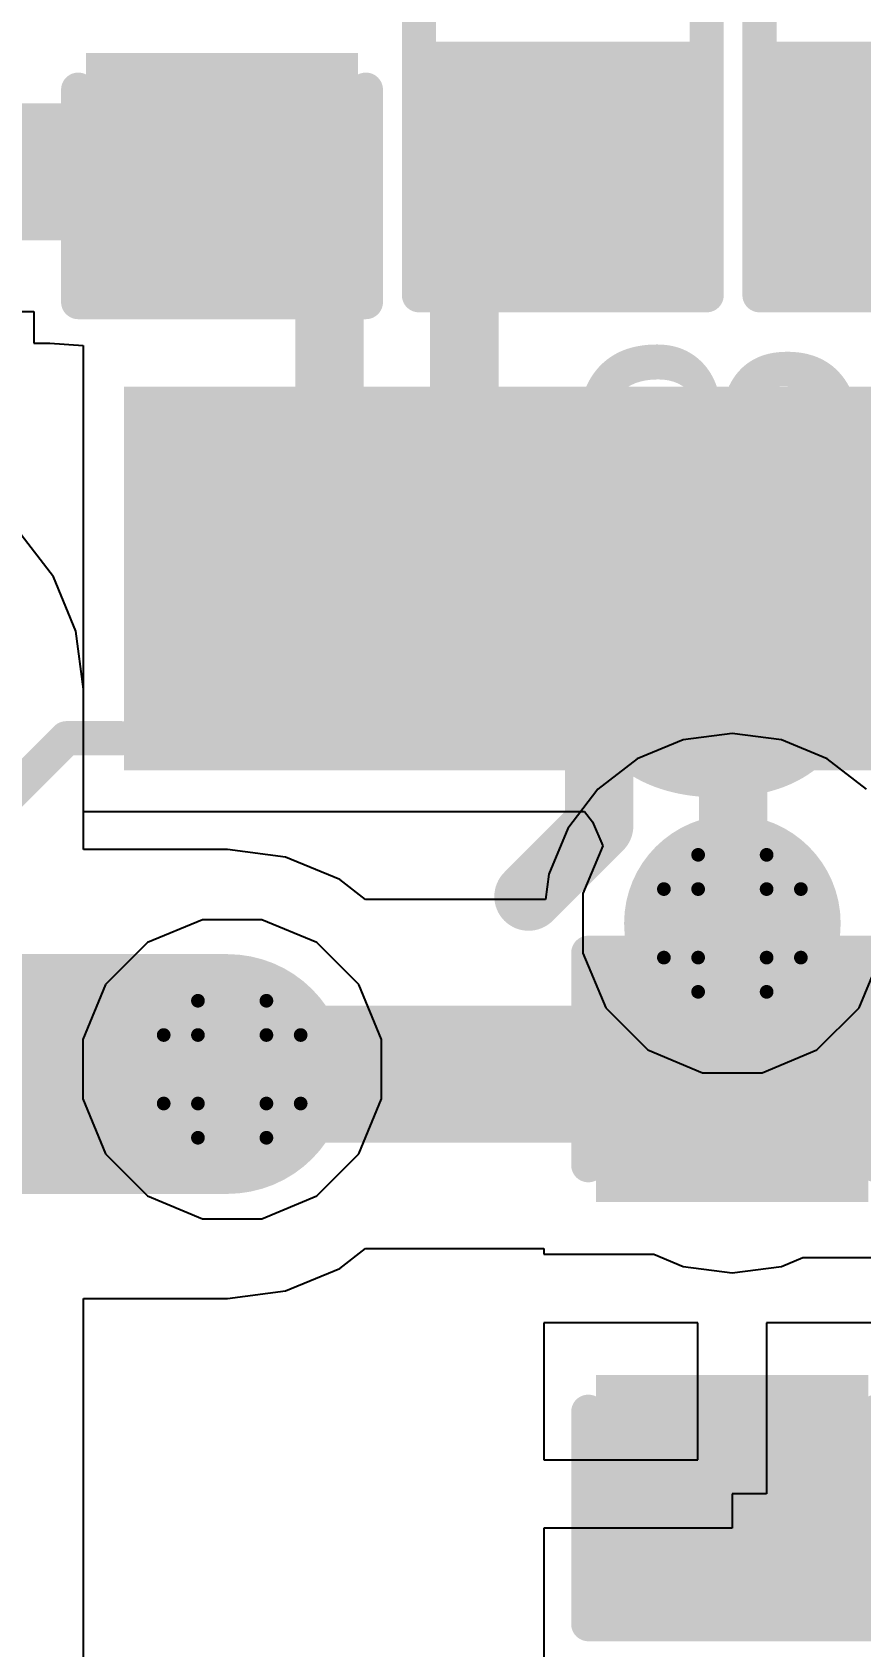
# Model space of a CAD drawing. Header units: inches. Extents: x 0 to 12.8, y -0.1 to 3.5.
# Drawn here: x 0.7308 to 0.8518, y 0.5927 to 0.8284 of the extents above; entities that cross this region are included whole.
import ezdxf

# ---------------------------------------------------------------- set-up
doc = ezdxf.new("R2010")
doc.units = ezdxf.units.IN
doc.header["$MEASUREMENT"] = 0
for name, color, linetype in [('Bottom Layer', 5, 'Continuous'), ('Bottom Overlay', 54, 'Continuous'), ('Bottom Paste', 16, 'Continuous'), ('Bottom Solder', 6, 'Continuous'), ('Drill Drawing', 1, 'Continuous'), ('Top Layer', 1, 'Continuous'), ('Top Overlay', 2, 'Continuous'), ('Top Paste', 8, 'Continuous'), ('Top Solder', 216, 'Continuous'), ('Via Holes', 16, 'Continuous')]:
    doc.layers.add(name, color=color, linetype=linetype)
doc.styles.add('Arial', font='', dxfattribs={"height": 0.2})
doc.styles.get('Arial').set_extended_font_data('Arial')

# ---------------------------------------------------------------- blocks, each defined once
blk = doc.blocks.new('48_LQFP__7_7___5')
at = {"layer": 'Top Layer'}
for points in [[(-0.14330705, -0.003543299999999998), (-0.14330705, -0.0161417), (-0.19133855, -0.0161417), (-0.19133855, -0.003543300000000001)], [(-0.14330705, -0.0232284), (-0.14330705, -0.0358268), (-0.19133855, -0.0358268), (-0.19133855, -0.0232284)], [(-0.14330705, -0.0429134), (-0.14330705, -0.0555118), (-0.19133855, -0.0555118), (-0.19133855, -0.0429134)], [(-0.14330705, -0.0625985), (-0.14330705, -0.0751969), (-0.19133855, -0.0751969), (-0.19133855, -0.0625985)], [(-0.14330705, -0.0822835), (-0.14330705, -0.0948819), (-0.19133855, -0.0948819), (-0.19133855, -0.0822835)], [(-0.14330705, -0.1019685), (-0.14330705, -0.1145669), (-0.19133855, -0.1145669), (-0.19133855, -0.1019685)]]:
    blk.add_hatch(color=1, dxfattribs=at).paths.add_polyline_path(points)
at = {"layer": 'Top Paste'}
for points in [[(-0.14330705, -0.003543299999999998), (-0.14330705, -0.0161417), (-0.19133855, -0.0161417), (-0.19133855, -0.003543300000000001)], [(-0.14330705, -0.0232284), (-0.14330705, -0.0358268), (-0.19133855, -0.0358268), (-0.19133855, -0.0232284)], [(-0.14330705, -0.0429134), (-0.14330705, -0.0555118), (-0.19133855, -0.0555118), (-0.19133855, -0.0429134)], [(-0.14330705, -0.0625985), (-0.14330705, -0.0751969), (-0.19133855, -0.0751969), (-0.19133855, -0.0625985)], [(-0.14330705, -0.0822835), (-0.14330705, -0.0948819), (-0.19133855, -0.0948819), (-0.19133855, -0.0822835)], [(-0.14330705, -0.1019685), (-0.14330705, -0.1145669), (-0.19133855, -0.1145669), (-0.19133855, -0.1019685)]]:
    blk.add_hatch(color=8, dxfattribs=at).paths.add_polyline_path(points)
at = {"layer": 'Top Solder'}
for points in [[(-0.13930705, 0.0004567000000000015), (-0.13930705, -0.0201417), (-0.19533855, -0.0201417), (-0.19533855, 0.0004566999999999985)], [(-0.13930705, -0.0192284), (-0.13930705, -0.0398268), (-0.19533855, -0.0398268), (-0.19533855, -0.0192284)], [(-0.13930705, -0.0389134), (-0.13930705, -0.0595118), (-0.19533855, -0.0595118), (-0.19533855, -0.0389134)], [(-0.13930705, -0.0585985), (-0.13930705, -0.0791969), (-0.19533855, -0.0791969), (-0.19533855, -0.0585985)], [(-0.13930705, -0.0782835), (-0.13930705, -0.0988819), (-0.19533855, -0.0988819), (-0.19533855, -0.0782835)], [(-0.13930705, -0.0979685), (-0.13930705, -0.1185669), (-0.19533855, -0.1185669), (-0.19533855, -0.0979685)]]:
    blk.add_hatch(color=216, dxfattribs=at).paths.add_polyline_path(points)
at = {"layer": 'Top Overlay'}
for points in [[(-0.144, -0.1269999, 0.005, 0.005, 0), (-0.144, -0.1189999, 0.005, 0.005, 0)], [(-0.13, -0.1409999, 0.005, 0.005, 0), (-0.144, -0.1269999, 0.005, 0.005, 0)]]:
    blk.add_lwpolyline(points, format="xyseb", dxfattribs=at)
for points in [[(-0.14525, -0.1189999, 0.0025, 0.0025, 1), (-0.14275, -0.1189999, 0.0025, 0.0025, 1)], [(-0.14525, -0.1269999, 0.0025, 0.0025, 1), (-0.14275, -0.1269999, 0.0025, 0.0025, 1)], [(-0.14525, -0.1269999, 0.0025, 0.0025, 1), (-0.14275, -0.1269999, 0.0025, 0.0025, 1)]]:
    blk.add_lwpolyline(points, format="xyseb", close=True, dxfattribs=at)
blk = doc.blocks.new('R___0603_7')
at = {"layer": 'Top Layer'}
for points in [[(-0.015, 0.0175), (-0.015, -0.0175), (-0.045, -0.0175), (-0.045, 0.0175)], [(0.045, 0.0175), (0.045, -0.0175), (0.015, -0.0175), (0.015, 0.0175)]]:
    blk.add_hatch(color=1, dxfattribs=at).paths.add_polyline_path(points)
at = {"layer": 'Top Paste'}
for points in [[(-0.015, 0.0175), (-0.015, -0.0175), (-0.045, -0.0175), (-0.045, 0.0175)], [(0.045, 0.0175), (0.045, -0.0175), (0.015, -0.0175), (0.015, 0.0175)]]:
    blk.add_hatch(color=8, dxfattribs=at).paths.add_polyline_path(points)
at = {"layer": 'Top Solder'}
for points in [[(-0.011, 0.0215), (-0.011, -0.0215), (-0.049, -0.0215), (-0.049, 0.0215)], [(0.049, 0.0215), (0.049, -0.0215), (0.011, -0.0215), (0.011, 0.0215)]]:
    blk.add_hatch(color=216, dxfattribs=at).paths.add_polyline_path(points)
at = {"layer": 'Top Overlay'}
for points in [[(0.048, 0.021, 0.005, 0.005, 0), (-0.048, 0.021, 0.005, 0.005, 0)], [(-0.048, -0.021, 0.005, 0.005, 0), (-0.048, 0.021, 0.005, 0.005, 0)], [(0.048, -0.021, 0.005, 0.005, 0), (0.048, 0.021, 0.005, 0.005, 0)], [(0.048, -0.021, 0.005, 0.005, 0), (-0.048, -0.021, 0.005, 0.005, 0)]]:
    blk.add_lwpolyline(points, format="xyseb", dxfattribs=at)
for points in [[(-0.04925, 0.021, 0.0025, 0.0025, 1), (-0.04675, 0.021, 0.0025, 0.0025, 1)], [(-0.04925, 0.021, 0.0025, 0.0025, 1), (-0.04675, 0.021, 0.0025, 0.0025, 1)], [(0.04675, 0.021, 0.0025, 0.0025, 1), (0.04925, 0.021, 0.0025, 0.0025, 1)], [(0.04675, 0.021, 0.0025, 0.0025, 1), (0.04925, 0.021, 0.0025, 0.0025, 1)], [(-0.04925, -0.021, 0.0025, 0.0025, 1), (-0.04675, -0.021, 0.0025, 0.0025, 1)], [(-0.04925, -0.021, 0.0025, 0.0025, 1), (-0.04675, -0.021, 0.0025, 0.0025, 1)], [(0.04675, -0.021, 0.0025, 0.0025, 1), (0.04925, -0.021, 0.0025, 0.0025, 1)], [(0.04675, -0.021, 0.0025, 0.0025, 1), (0.04925, -0.021, 0.0025, 0.0025, 1)]]:
    blk.add_lwpolyline(points, format="xyseb", close=True, dxfattribs=at)
blk = doc.blocks.new('R___0603_24')
at = {"layer": 'Top Layer'}
for points in [[(-0.015, 0.0175), (-0.015, -0.0175), (-0.045, -0.0175), (-0.045, 0.0175)], [(0.045, 0.0175), (0.045, -0.0175), (0.015, -0.0175), (0.015, 0.0175)]]:
    blk.add_hatch(color=1, dxfattribs=at).paths.add_polyline_path(points)
at = {"layer": 'Top Paste'}
for points in [[(-0.015, 0.0175), (-0.015, -0.0175), (-0.045, -0.0175), (-0.045, 0.0175)], [(0.045, 0.0175), (0.045, -0.0175), (0.015, -0.0175), (0.015, 0.0175)]]:
    blk.add_hatch(color=8, dxfattribs=at).paths.add_polyline_path(points)
at = {"layer": 'Top Solder'}
for points in [[(-0.011, 0.0215), (-0.011, -0.0215), (-0.049, -0.0215), (-0.049, 0.0215)], [(0.049, 0.0215), (0.049, -0.0215), (0.011, -0.0215), (0.011, 0.0215)]]:
    blk.add_hatch(color=216, dxfattribs=at).paths.add_polyline_path(points)
at = {"layer": 'Top Overlay'}
for points in [[(-0.048, -0.021, 0.005, 0.005, 0), (-0.048, 0.021, 0.005, 0.005, 0)], [(0.048, 0.021, 0.005, 0.005, 0), (-0.048, 0.021, 0.005, 0.005, 0)], [(0.048, -0.021, 0.005, 0.005, 0), (0.048, 0.021, 0.005, 0.005, 0)], [(0.048, -0.021, 0.005, 0.005, 0), (-0.048, -0.021, 0.005, 0.005, 0)]]:
    blk.add_lwpolyline(points, format="xyseb", dxfattribs=at)
for points in [[(-0.04925, 0.021, 0.0025, 0.0025, 1), (-0.04675, 0.021, 0.0025, 0.0025, 1)], [(-0.04925, 0.021, 0.0025, 0.0025, 1), (-0.04675, 0.021, 0.0025, 0.0025, 1)], [(0.04675, 0.021, 0.0025, 0.0025, 1), (0.04925, 0.021, 0.0025, 0.0025, 1)], [(0.04675, 0.021, 0.0025, 0.0025, 1), (0.04925, 0.021, 0.0025, 0.0025, 1)], [(-0.04925, -0.021, 0.0025, 0.0025, 1), (-0.04675, -0.021, 0.0025, 0.0025, 1)], [(-0.04925, -0.021, 0.0025, 0.0025, 1), (-0.04675, -0.021, 0.0025, 0.0025, 1)], [(0.04675, -0.021, 0.0025, 0.0025, 1), (0.04925, -0.021, 0.0025, 0.0025, 1)], [(0.04675, -0.021, 0.0025, 0.0025, 1), (0.04925, -0.021, 0.0025, 0.0025, 1)]]:
    blk.add_lwpolyline(points, format="xyseb", close=True, dxfattribs=at)
blk = doc.blocks.new('C___0603_56')
at = {"layer": 'Top Layer'}
for points in [[(-0.015, 0.0175), (-0.015, -0.0175), (-0.045, -0.0175), (-0.045, 0.0175)], [(0.045, 0.0175), (0.045, -0.0175), (0.015, -0.0175), (0.015, 0.0175)]]:
    blk.add_hatch(color=1, dxfattribs=at).paths.add_polyline_path(points)
at = {"layer": 'Top Paste'}
for points in [[(-0.015, 0.0175), (-0.015, -0.0175), (-0.045, -0.0175), (-0.045, 0.0175)], [(0.045, 0.0175), (0.045, -0.0175), (0.015, -0.0175), (0.015, 0.0175)]]:
    blk.add_hatch(color=8, dxfattribs=at).paths.add_polyline_path(points)
at = {"layer": 'Top Solder'}
for points in [[(-0.0126378, 0.0198622), (-0.0126378, -0.0198622), (-0.0473622, -0.0198622), (-0.0473622, 0.0198622)], [(0.0473622, 0.0198622), (0.0473622, -0.0198622), (0.0126378, -0.0198622), (0.0126378, 0.0198622)]]:
    blk.add_hatch(color=216, dxfattribs=at).paths.add_polyline_path(points)
at = {"layer": 'Top Overlay'}
for points in [[(-0.049, -0.021, 0.005, 0.005, 0), (-0.049, 0.021, 0.005, 0.005, 0)], [(-0.018, 0.021, 0.005, 0.005, 0), (-0.049, 0.021, 0.005, 0.005, 0)], [(0.049, 0.021, 0.005, 0.005, 0), (0.018, 0.021, 0.005, 0.005, 0)], [(0.049, -0.021, 0.005, 0.005, 0), (0.049, 0.021, 0.005, 0.005, 0)], [(-0.018, -0.021, 0.005, 0.005, 0), (-0.049, -0.021, 0.005, 0.005, 0)], [(0.049, -0.021, 0.005, 0.005, 0), (0.018, -0.021, 0.005, 0.005, 0)]]:
    blk.add_lwpolyline(points, format="xyseb", dxfattribs=at)
for points in [[(-0.05025, 0.021, 0.0025, 0.0025, 1), (-0.04775, 0.021, 0.0025, 0.0025, 1)], [(-0.05025, 0.021, 0.0025, 0.0025, 1), (-0.04775, 0.021, 0.0025, 0.0025, 1)], [(-0.01925, 0.021, 0.0025, 0.0025, 1), (-0.01675, 0.021, 0.0025, 0.0025, 1)], [(0.01675, 0.021, 0.0025, 0.0025, 1), (0.01925, 0.021, 0.0025, 0.0025, 1)], [(0.04775, 0.021, 0.0025, 0.0025, 1), (0.05025, 0.021, 0.0025, 0.0025, 1)], [(0.04775, 0.021, 0.0025, 0.0025, 1), (0.05025, 0.021, 0.0025, 0.0025, 1)], [(-0.05025, -0.021, 0.0025, 0.0025, 1), (-0.04775, -0.021, 0.0025, 0.0025, 1)], [(-0.05025, -0.021, 0.0025, 0.0025, 1), (-0.04775, -0.021, 0.0025, 0.0025, 1)], [(-0.01925, -0.021, 0.0025, 0.0025, 1), (-0.01675, -0.021, 0.0025, 0.0025, 1)], [(0.01675, -0.021, 0.0025, 0.0025, 1), (0.01925, -0.021, 0.0025, 0.0025, 1)], [(0.04775, -0.021, 0.0025, 0.0025, 1), (0.05025, -0.021, 0.0025, 0.0025, 1)], [(0.04775, -0.021, 0.0025, 0.0025, 1), (0.05025, -0.021, 0.0025, 0.0025, 1)]]:
    blk.add_lwpolyline(points, format="xyseb", close=True, dxfattribs=at)
blk = doc.blocks.new('C___0603_B_57')
at = {"layer": 'Bottom Layer'}
for points in [[(-0.045, -0.0175), (-0.045, 0.0175), (-0.015, 0.0175), (-0.015, -0.0175)], [(0.015, -0.0175), (0.015, 0.0175), (0.045, 0.0175), (0.045, -0.0175)]]:
    blk.add_hatch(color=5, dxfattribs=at).paths.add_polyline_path(points)
at = {"layer": 'Bottom Paste'}
for points in [[(-0.045, -0.0175), (-0.045, 0.0175), (-0.015, 0.0175), (-0.015, -0.0175)], [(0.015, -0.0175), (0.015, 0.0175), (0.045, 0.0175), (0.045, -0.0175)]]:
    blk.add_hatch(color=16, dxfattribs=at).paths.add_polyline_path(points)
at = {"layer": 'Bottom Solder'}
for points in [[(-0.0473622, -0.0198622), (-0.0473622, 0.0198622), (-0.0126378, 0.0198622), (-0.0126378, -0.0198622)], [(0.0126378, -0.0198622), (0.0126378, 0.0198622), (0.0473622, 0.0198622), (0.0473622, -0.0198622)]]:
    blk.add_hatch(color=6, dxfattribs=at).paths.add_polyline_path(points)
at = {"layer": 'Bottom Overlay'}
for points in [[(-0.049, 0.021, 0.005, 0.005, 0), (-0.018, 0.021, 0.005, 0.005, 0)], [(-0.049, 0.021, 0.005, 0.005, 0), (-0.049, -0.021, 0.005, 0.005, 0)], [(0.018, 0.021, 0.005, 0.005, 0), (0.049, 0.021, 0.005, 0.005, 0)], [(0.049, 0.021, 0.005, 0.005, 0), (0.049, -0.021, 0.005, 0.005, 0)], [(-0.049, -0.021, 0.005, 0.005, 0), (-0.018, -0.021, 0.005, 0.005, 0)], [(0.018, -0.021, 0.005, 0.005, 0), (0.049, -0.021, 0.005, 0.005, 0)]]:
    blk.add_lwpolyline(points, format="xyseb", dxfattribs=at)
for points in [[(-0.05025, 0.021, 0.0025, 0.0025, 1), (-0.04775, 0.021, 0.0025, 0.0025, 1)], [(-0.05025, 0.021, 0.0025, 0.0025, 1), (-0.04775, 0.021, 0.0025, 0.0025, 1)], [(-0.01925, 0.021, 0.0025, 0.0025, 1), (-0.01675, 0.021, 0.0025, 0.0025, 1)], [(0.01675, 0.021, 0.0025, 0.0025, 1), (0.01925, 0.021, 0.0025, 0.0025, 1)], [(0.04775, 0.021, 0.0025, 0.0025, 1), (0.05025, 0.021, 0.0025, 0.0025, 1)], [(0.04775, 0.021, 0.0025, 0.0025, 1), (0.05025, 0.021, 0.0025, 0.0025, 1)], [(-0.05025, -0.021, 0.0025, 0.0025, 1), (-0.04775, -0.021, 0.0025, 0.0025, 1)], [(-0.05025, -0.021, 0.0025, 0.0025, 1), (-0.04775, -0.021, 0.0025, 0.0025, 1)], [(-0.01925, -0.021, 0.0025, 0.0025, 1), (-0.01675, -0.021, 0.0025, 0.0025, 1)], [(0.01675, -0.021, 0.0025, 0.0025, 1), (0.01925, -0.021, 0.0025, 0.0025, 1)], [(0.04775, -0.021, 0.0025, 0.0025, 1), (0.05025, -0.021, 0.0025, 0.0025, 1)], [(0.04775, -0.021, 0.0025, 0.0025, 1), (0.05025, -0.021, 0.0025, 0.0025, 1)]]:
    blk.add_lwpolyline(points, format="xyseb", close=True, dxfattribs=at)

msp = doc.modelspace()

# ---------------------------------------------------------------- hatches: boundary and pattern name
at = {"layer": 'Bottom Layer'}
h = msp.add_hatch(color=5, dxfattribs=at)
edge = h.paths.add_edge_path()
edge.add_arc((0.8330335, 0.6983035), 0.011811, 0, 360)
h = msp.add_hatch(color=5, dxfattribs=at)
edge = h.paths.add_edge_path()
edge.add_arc((0.76, 0.677), 0.011811, 0, 360)
at = {"layer": 'Bottom Solder'}
h = msp.add_hatch(color=6, dxfattribs=at)
edge = h.paths.add_edge_path()
edge.add_arc((0.8330335, 0.6983035), 0.015811, 0, 360)
h = msp.add_hatch(color=6, dxfattribs=at)
edge = h.paths.add_edge_path()
edge.add_arc((0.76, 0.677), 0.015811, 0, 360)
at = {"layer": 'Top Layer'}
h = msp.add_hatch(color=1, dxfattribs=at)
edge = h.paths.add_edge_path()
edge.add_arc((0.8330335, 0.6983035), 0.011811, 0, 360)
h = msp.add_hatch(color=1, dxfattribs=at)
edge = h.paths.add_edge_path()
edge.add_arc((0.76, 0.677), 0.011811, 0, 360)
at = {"layer": 'Top Solder'}
h = msp.add_hatch(color=216, dxfattribs=at)
edge = h.paths.add_edge_path()
edge.add_arc((0.8330335, 0.6983035), 0.015811, 0, 360)
h = msp.add_hatch(color=216, dxfattribs=at)
edge = h.paths.add_edge_path()
edge.add_arc((0.76, 0.677), 0.015811, 0, 360)
at = {"layer": 'Via Holes'}
h = msp.add_hatch(color=7, dxfattribs=at)
edge = h.paths.add_edge_path()
edge.add_arc((0.8330335, 0.6983035), 0.0059055, 0, 360)
h = msp.add_hatch(color=7, dxfattribs=at)
edge = h.paths.add_edge_path()
edge.add_arc((0.76, 0.677), 0.0059055, 0, 360)

# ---------------------------------------------------------------- linework, layer by layer
at = {"layer": 'Bottom Layer'}
for p, q in [((0.7339057, 0.7488732), (0.7286963, 0.7556622)), ((0.7371805, 0.7409672), (0.7339057, 0.7488732)), ((0.7382974, 0.732483), (0.7371805, 0.7409672)), ((0.7382974, 0.7090874), (0.7382974, 0.732483)), ((0.8330167, 0.726024), (0.8258378, 0.7250789)), ((0.8401956, 0.7250789), (0.8330167, 0.726024)), ((0.8258378, 0.7250789), (0.8191481, 0.7223079)), ((0.8468853, 0.7223079), (0.8401956, 0.7250789)), ((0.8191481, 0.7223079), (0.8134035, 0.7178999)), ((0.8526299, 0.7178999), (0.8468853, 0.7223079)), ((0.8134035, 0.7178999), (0.8089955, 0.7121553)), ((0.8089955, 0.7121553), (0.8062245, 0.7054656)), ((0.759307, 0.7090874), (0.7382974, 0.7090874)), ((0.7677912, 0.7079704), (0.759307, 0.7090874)), ((0.7756972, 0.7046957), (0.7677912, 0.7079704)), ((0.779475, 0.7017968), (0.7756972, 0.7046957)), ((0.8062245, 0.7054656), (0.8057415, 0.7017968)), ((0.8057415, 0.7017968), (0.779475, 0.7017968)), ((0.7756972, 0.6479183), (0.779475, 0.6508172)), ((0.779475, 0.6508172), (0.8055, 0.6508172)), ((0.8055, 0.6508172), (0.8055, 0.65)), ((0.8055, 0.65), (0.8215514, 0.65)), ((0.8215514, 0.65), (0.8258378, 0.6482245)), ((0.8258378, 0.6482245), (0.8330167, 0.6472794)), ((0.8330167, 0.6472794), (0.8401956, 0.6482245)), ((0.8401956, 0.6482245), (0.8432995, 0.6495102)), ((0.8432995, 0.6495102), (0.9040279, 0.6495102)), ((0.7677912, 0.6446436), (0.7756972, 0.6479183)), ((0.7382974, 0.5647779), (0.7382974, 0.6435266)), ((0.7382974, 0.6435266), (0.759307, 0.6435266)), ((0.759307, 0.6435266), (0.7677912, 0.6446436)), ((0.8279998, 0.64), (0.8055, 0.64)), ((0.8055, 0.64), (0.8055, 0.6199998)), ((0.8279998, 0.6199998), (0.8279998, 0.64)), ((0.8604998, 0.64), (0.8379998, 0.64)), ((0.8379998, 0.64), (0.8379998, 0.6149998)), ((0.8055, 0.6199998), (0.8279998, 0.6199998)), ((0.8379998, 0.6149998), (0.8329998, 0.6149998)), ((0.8329998, 0.6149998), (0.8329998, 0.6099998)), ((0.8329998, 0.6099998), (0.8055, 0.6099998)), ((0.8055, 0.6099998), (0.8055, 0.59))]:
    msp.add_line(p, q, dxfattribs=at)
for points in [[(0.8330167, 0.6750167, 0.025, 0.025, 0), (0.8330167, 0.6982867, 0.025, 0.025, 0)], [(0.8330167, 0.6982867, 0.02, 0.02, 0), (0.8330335, 0.6983035, 0.02, 0.02, 0)], [(0.705517, 0.676307, 0.035, 0.035, 0), (0.759307, 0.676307, 0.035, 0.035, 0)], [(0.759307, 0.676307, 0.02, 0.02, 0), (0.76, 0.677, 0.02, 0.02, 0)], [(0.76, 0.677, 0.02, 0.02, 0), (0.760693, 0.676307, 0.02, 0.02, 0)], [(0.760693, 0.676307, 0.02, 0.02, 0), (0.831693, 0.676307, 0.02, 0.02, 0)], [(0.831693, 0.676307, 0.02, 0.02, 0), (0.833, 0.675, 0.02, 0.02, 0)], [(0.833, 0.675, 0.02, 0.02, 0), (0.8330167, 0.6750167, 0.02, 0.02, 0)], [(0.833, 0.675, 0.02, 0.02, 0), (0.8884423, 0.675, 0.02, 0.02, 0)]]:
    msp.add_lwpolyline(points, format="xyseb", dxfattribs=at)
for points in [[(0.8267667, 0.6982867, 0.0125, 0.0125, 1), (0.8392667, 0.6982867, 0.0125, 0.0125, 1)], [(0.8280167, 0.6982867, 0.01, 0.01, 1), (0.8380167, 0.6982867, 0.01, 0.01, 1)], [(0.8280335, 0.6983035, 0.01, 0.01, 1), (0.8380335, 0.6983035, 0.01, 0.01, 1)], [(0.750557, 0.676307, 0.0175, 0.0175, 1), (0.768057, 0.676307, 0.0175, 0.0175, 1)], [(0.754307, 0.676307, 0.01, 0.01, 1), (0.764307, 0.676307, 0.01, 0.01, 1)], [(0.755, 0.677, 0.01, 0.01, 1), (0.765, 0.677, 0.01, 0.01, 1)], [(0.755, 0.677, 0.01, 0.01, 1), (0.765, 0.677, 0.01, 0.01, 1)], [(0.755693, 0.676307, 0.01, 0.01, 1), (0.765693, 0.676307, 0.01, 0.01, 1)], [(0.755693, 0.676307, 0.01, 0.01, 1), (0.765693, 0.676307, 0.01, 0.01, 1)], [(0.8267667, 0.6750167, 0.0125, 0.0125, 1), (0.8392667, 0.6750167, 0.0125, 0.0125, 1)], [(0.826693, 0.676307, 0.01, 0.01, 1), (0.836693, 0.676307, 0.01, 0.01, 1)], [(0.826693, 0.676307, 0.01, 0.01, 1), (0.836693, 0.676307, 0.01, 0.01, 1)], [(0.828, 0.675, 0.01, 0.01, 1), (0.838, 0.675, 0.01, 0.01, 1)], [(0.828, 0.675, 0.01, 0.01, 1), (0.838, 0.675, 0.01, 0.01, 1)], [(0.828, 0.675, 0.01, 0.01, 1), (0.838, 0.675, 0.01, 0.01, 1)], [(0.8280167, 0.6750167, 0.01, 0.01, 1), (0.8380167, 0.6750167, 0.01, 0.01, 1)]]:
    msp.add_lwpolyline(points, format="xyseb", close=True, dxfattribs=at)
at = {"layer": 'Drill Drawing'}
for points in [[(0.8280335, 0.7033035, 0.002, 0.002, 0), (0.8280335, 0.7083035, 0.002, 0.002, 0)], [(0.8280335, 0.7083035, 0.002, 0.002, 0), (0.8380335, 0.7083035, 0.002, 0.002, 0)], [(0.8380335, 0.7033035, 0.002, 0.002, 0), (0.8380335, 0.7083035, 0.002, 0.002, 0)], [(0.8230335, 0.6933035, 0.002, 0.002, 0), (0.8230335, 0.7033035, 0.002, 0.002, 0)], [(0.8230335, 0.7033035, 0.002, 0.002, 0), (0.8280335, 0.7033035, 0.002, 0.002, 0)], [(0.8380335, 0.7033035, 0.002, 0.002, 0), (0.8430335, 0.7033035, 0.002, 0.002, 0)], [(0.8430335, 0.6933035, 0.002, 0.002, 0), (0.8430335, 0.7033035, 0.002, 0.002, 0)], [(0.8230335, 0.6933035, 0.002, 0.002, 0), (0.8280335, 0.6933035, 0.002, 0.002, 0)], [(0.8280335, 0.6883035, 0.002, 0.002, 0), (0.8280335, 0.6933035, 0.002, 0.002, 0)], [(0.8380335, 0.6933035, 0.002, 0.002, 0), (0.8430335, 0.6933035, 0.002, 0.002, 0)], [(0.8380335, 0.6883035, 0.002, 0.002, 0), (0.8380335, 0.6933035, 0.002, 0.002, 0)], [(0.8280335, 0.6883035, 0.002, 0.002, 0), (0.8380335, 0.6883035, 0.002, 0.002, 0)], [(0.755, 0.682, 0.002, 0.002, 0), (0.755, 0.687, 0.002, 0.002, 0)], [(0.755, 0.687, 0.002, 0.002, 0), (0.765, 0.687, 0.002, 0.002, 0)], [(0.765, 0.682, 0.002, 0.002, 0), (0.765, 0.687, 0.002, 0.002, 0)], [(0.75, 0.672, 0.002, 0.002, 0), (0.75, 0.682, 0.002, 0.002, 0)], [(0.75, 0.682, 0.002, 0.002, 0), (0.755, 0.682, 0.002, 0.002, 0)], [(0.765, 0.682, 0.002, 0.002, 0), (0.77, 0.682, 0.002, 0.002, 0)], [(0.77, 0.672, 0.002, 0.002, 0), (0.77, 0.682, 0.002, 0.002, 0)], [(0.75, 0.672, 0.002, 0.002, 0), (0.755, 0.672, 0.002, 0.002, 0)], [(0.755, 0.667, 0.002, 0.002, 0), (0.755, 0.672, 0.002, 0.002, 0)], [(0.765, 0.672, 0.002, 0.002, 0), (0.77, 0.672, 0.002, 0.002, 0)], [(0.765, 0.667, 0.002, 0.002, 0), (0.765, 0.672, 0.002, 0.002, 0)], [(0.755, 0.667, 0.002, 0.002, 0), (0.765, 0.667, 0.002, 0.002, 0)]]:
    msp.add_lwpolyline(points, format="xyseb", dxfattribs=at)
for points in [[(0.8275335, 0.7083035, 0.001, 0.001, 1), (0.8285335, 0.7083035, 0.001, 0.001, 1)], [(0.8275335, 0.7083035, 0.001, 0.001, 1), (0.8285335, 0.7083035, 0.001, 0.001, 1)], [(0.8375335, 0.7083035, 0.001, 0.001, 1), (0.8385335, 0.7083035, 0.001, 0.001, 1)], [(0.8375335, 0.7083035, 0.001, 0.001, 1), (0.8385335, 0.7083035, 0.001, 0.001, 1)], [(0.8225335, 0.7033035, 0.001, 0.001, 1), (0.8235335, 0.7033035, 0.001, 0.001, 1)], [(0.8225335, 0.7033035, 0.001, 0.001, 1), (0.8235335, 0.7033035, 0.001, 0.001, 1)], [(0.8275335, 0.7033035, 0.001, 0.001, 1), (0.8285335, 0.7033035, 0.001, 0.001, 1)], [(0.8275335, 0.7033035, 0.001, 0.001, 1), (0.8285335, 0.7033035, 0.001, 0.001, 1)], [(0.8375335, 0.7033035, 0.001, 0.001, 1), (0.8385335, 0.7033035, 0.001, 0.001, 1)], [(0.8375335, 0.7033035, 0.001, 0.001, 1), (0.8385335, 0.7033035, 0.001, 0.001, 1)], [(0.8425335, 0.7033035, 0.001, 0.001, 1), (0.8435335, 0.7033035, 0.001, 0.001, 1)], [(0.8425335, 0.7033035, 0.001, 0.001, 1), (0.8435335, 0.7033035, 0.001, 0.001, 1)], [(0.8225335, 0.6933035, 0.001, 0.001, 1), (0.8235335, 0.6933035, 0.001, 0.001, 1)], [(0.8225335, 0.6933035, 0.001, 0.001, 1), (0.8235335, 0.6933035, 0.001, 0.001, 1)], [(0.8275335, 0.6933035, 0.001, 0.001, 1), (0.8285335, 0.6933035, 0.001, 0.001, 1)], [(0.8275335, 0.6933035, 0.001, 0.001, 1), (0.8285335, 0.6933035, 0.001, 0.001, 1)], [(0.8375335, 0.6933035, 0.001, 0.001, 1), (0.8385335, 0.6933035, 0.001, 0.001, 1)], [(0.8375335, 0.6933035, 0.001, 0.001, 1), (0.8385335, 0.6933035, 0.001, 0.001, 1)], [(0.8425335, 0.6933035, 0.001, 0.001, 1), (0.8435335, 0.6933035, 0.001, 0.001, 1)], [(0.8425335, 0.6933035, 0.001, 0.001, 1), (0.8435335, 0.6933035, 0.001, 0.001, 1)], [(0.8275335, 0.6883035, 0.001, 0.001, 1), (0.8285335, 0.6883035, 0.001, 0.001, 1)], [(0.8275335, 0.6883035, 0.001, 0.001, 1), (0.8285335, 0.6883035, 0.001, 0.001, 1)], [(0.8375335, 0.6883035, 0.001, 0.001, 1), (0.8385335, 0.6883035, 0.001, 0.001, 1)], [(0.8375335, 0.6883035, 0.001, 0.001, 1), (0.8385335, 0.6883035, 0.001, 0.001, 1)], [(0.7545, 0.687, 0.001, 0.001, 1), (0.7555, 0.687, 0.001, 0.001, 1)], [(0.7545, 0.687, 0.001, 0.001, 1), (0.7555, 0.687, 0.001, 0.001, 1)], [(0.7645, 0.687, 0.001, 0.001, 1), (0.7655, 0.687, 0.001, 0.001, 1)], [(0.7645, 0.687, 0.001, 0.001, 1), (0.7655, 0.687, 0.001, 0.001, 1)], [(0.7495, 0.682, 0.001, 0.001, 1), (0.7505, 0.682, 0.001, 0.001, 1)], [(0.7495, 0.682, 0.001, 0.001, 1), (0.7505, 0.682, 0.001, 0.001, 1)], [(0.7545, 0.682, 0.001, 0.001, 1), (0.7555, 0.682, 0.001, 0.001, 1)], [(0.7545, 0.682, 0.001, 0.001, 1), (0.7555, 0.682, 0.001, 0.001, 1)], [(0.7645, 0.682, 0.001, 0.001, 1), (0.7655, 0.682, 0.001, 0.001, 1)], [(0.7645, 0.682, 0.001, 0.001, 1), (0.7655, 0.682, 0.001, 0.001, 1)], [(0.7695, 0.682, 0.001, 0.001, 1), (0.7705, 0.682, 0.001, 0.001, 1)], [(0.7695, 0.682, 0.001, 0.001, 1), (0.7705, 0.682, 0.001, 0.001, 1)], [(0.7495, 0.672, 0.001, 0.001, 1), (0.7505, 0.672, 0.001, 0.001, 1)], [(0.7495, 0.672, 0.001, 0.001, 1), (0.7505, 0.672, 0.001, 0.001, 1)], [(0.7545, 0.672, 0.001, 0.001, 1), (0.7555, 0.672, 0.001, 0.001, 1)], [(0.7545, 0.672, 0.001, 0.001, 1), (0.7555, 0.672, 0.001, 0.001, 1)], [(0.7645, 0.672, 0.001, 0.001, 1), (0.7655, 0.672, 0.001, 0.001, 1)], [(0.7645, 0.672, 0.001, 0.001, 1), (0.7655, 0.672, 0.001, 0.001, 1)], [(0.7695, 0.672, 0.001, 0.001, 1), (0.7705, 0.672, 0.001, 0.001, 1)], [(0.7695, 0.672, 0.001, 0.001, 1), (0.7705, 0.672, 0.001, 0.001, 1)], [(0.7545, 0.667, 0.001, 0.001, 1), (0.7555, 0.667, 0.001, 0.001, 1)], [(0.7545, 0.667, 0.001, 0.001, 1), (0.7555, 0.667, 0.001, 0.001, 1)], [(0.7645, 0.667, 0.001, 0.001, 1), (0.7655, 0.667, 0.001, 0.001, 1)], [(0.7645, 0.667, 0.001, 0.001, 1), (0.7655, 0.667, 0.001, 0.001, 1)]]:
    msp.add_lwpolyline(points, format="xyseb", close=True, dxfattribs=at)
at = {"layer": 'Top Layer'}
for p, q in [((0.6437898, 0.7876082), (0.7310197, 0.7876082)), ((0.7310197, 0.7876082), (0.7310197, 0.783)), ((0.7310197, 0.783), (0.7333607, 0.783)), ((0.7333607, 0.783), (0.7382205, 0.7826613)), ((0.7382205, 0.7826613), (0.7382205, 0.71463)), ((0.7382205, 0.71463), (0.8114435, 0.71463)), ((0.8114435, 0.71463), (0.8126322, 0.7131067)), ((0.8126322, 0.7131067), (0.814117, 0.7096299)), ((0.814117, 0.7096299), (0.8112225, 0.702642)), ((0.8112225, 0.702642), (0.8112225, 0.693965)), ((0.7556615, 0.698811), (0.7476451, 0.6954905)), ((0.7643385, 0.698811), (0.7556615, 0.698811)), ((0.7723549, 0.6954905), (0.7643385, 0.698811)), ((0.7476451, 0.6954905), (0.7415095, 0.6893549)), ((0.7784905, 0.6893549), (0.7723549, 0.6954905)), ((0.8112225, 0.693965), (0.814543, 0.6859486)), ((0.851524, 0.6859486), (0.8548445, 0.693965)), ((0.7415095, 0.6893549), (0.738189, 0.6813385)), ((0.781811, 0.6813385), (0.7784905, 0.6893549)), ((0.814543, 0.6859486), (0.8206786, 0.679813)), ((0.8453884, 0.679813), (0.851524, 0.6859486)), ((0.738189, 0.6813385), (0.738189, 0.6726615)), ((0.781811, 0.6726615), (0.781811, 0.6813385)), ((0.8206786, 0.679813), (0.828695, 0.6764925)), ((0.837372, 0.6764925), (0.8453884, 0.679813)), ((0.828695, 0.6764925), (0.837372, 0.6764925)), ((0.738189, 0.6726615), (0.7415095, 0.6646451)), ((0.7784905, 0.6646451), (0.781811, 0.6726615)), ((0.7415095, 0.6646451), (0.7476451, 0.6585095)), ((0.7723549, 0.6585095), (0.7784905, 0.6646451)), ((0.7476451, 0.6585095), (0.7556615, 0.655189)), ((0.7643385, 0.655189), (0.7723549, 0.6585095)), ((0.7556615, 0.655189), (0.7643385, 0.655189))]:
    msp.add_line(p, q, dxfattribs=at)
for points in [[(0.6353432, 0.808, 0.02, 0.02, 0), (0.7585197, 0.808, 0.02, 0.02, 0)], [(0.7585197, 0.808, 0.01, 0.01, 0), (0.7610197, 0.808, 0.01, 0.01, 0)], [(0.7610197, 0.808, 0.01, 0.01, 0), (0.7742047, 0.794815, 0.01, 0.01, 0)], [(0.7938897, 0.7961141, 0.01, 0.01, 0), (0.8057756, 0.808, 0.01, 0.01, 0)], [(0.8057756, 0.808, 0.01, 0.01, 0), (0.8082756, 0.808, 0.01, 0.01, 0)], [(0.7742047, 0.7486457, 0.01, 0.01, 0), (0.7742047, 0.794815, 0.01, 0.01, 0)], [(0.7938897, 0.7486457, 0.01, 0.01, 0), (0.7938897, 0.7961141, 0.01, 0.01, 0)], [(0.8135748, 0.7125186, 0.01, 0.01, 0), (0.8135748, 0.7486457, 0.01, 0.01, 0)], [(0.8331466, 0.7485325, 0.01, 0.01, 0), (0.8332598, 0.7486457, 0.01, 0.01, 0)], [(0.8331466, 0.7084166, 0.01, 0.01, 0), (0.8331466, 0.7485325, 0.01, 0.01, 0)], [(0.8032754, 0.7022192, 0.01, 0.01, 0), (0.8135748, 0.7125186, 0.01, 0.01, 0)]]:
    msp.add_lwpolyline(points, format="xyseb", dxfattribs=at)
for points in [[(0.7535197, 0.808, 0.01, 0.01, 1), (0.7635197, 0.808, 0.01, 0.01, 1)], [(0.7560197, 0.808, 0.005, 0.005, 1), (0.7610197, 0.808, 0.005, 0.005, 1)], [(0.7585197, 0.808, 0.005, 0.005, 1), (0.7635197, 0.808, 0.005, 0.005, 1)], [(0.7585197, 0.808, 0.005, 0.005, 1), (0.7635197, 0.808, 0.005, 0.005, 1)], [(0.8032756, 0.808, 0.005, 0.005, 1), (0.8082756, 0.808, 0.005, 0.005, 1)], [(0.8032756, 0.808, 0.005, 0.005, 1), (0.8082756, 0.808, 0.005, 0.005, 1)], [(0.8057756, 0.808, 0.005, 0.005, 1), (0.8107756, 0.808, 0.005, 0.005, 1)], [(0.7717047, 0.794815, 0.005, 0.005, 1), (0.7767047, 0.794815, 0.005, 0.005, 1)], [(0.7717047, 0.794815, 0.005, 0.005, 1), (0.7767047, 0.794815, 0.005, 0.005, 1)], [(0.7913897, 0.7961141, 0.005, 0.005, 1), (0.7963897, 0.7961141, 0.005, 0.005, 1)], [(0.7913897, 0.7961141, 0.005, 0.005, 1), (0.7963897, 0.7961141, 0.005, 0.005, 1)], [(0.7717047, 0.7486457, 0.005, 0.005, 1), (0.7767047, 0.7486457, 0.005, 0.005, 1)], [(0.7913897, 0.7486457, 0.005, 0.005, 1), (0.7963897, 0.7486457, 0.005, 0.005, 1)], [(0.8110748, 0.7486457, 0.005, 0.005, 1), (0.8160748, 0.7486457, 0.005, 0.005, 1)], [(0.8306466, 0.7485325, 0.005, 0.005, 1), (0.8356466, 0.7485325, 0.005, 0.005, 1)], [(0.8306466, 0.7485325, 0.005, 0.005, 1), (0.8356466, 0.7485325, 0.005, 0.005, 1)], [(0.8307598, 0.7486457, 0.005, 0.005, 1), (0.8357598, 0.7486457, 0.005, 0.005, 1)], [(0.8110748, 0.7125186, 0.005, 0.005, 1), (0.8160748, 0.7125186, 0.005, 0.005, 1)], [(0.8110748, 0.7125186, 0.005, 0.005, 1), (0.8160748, 0.7125186, 0.005, 0.005, 1)], [(0.8306466, 0.7084166, 0.005, 0.005, 1), (0.8356466, 0.7084166, 0.005, 0.005, 1)], [(0.8007754, 0.7022192, 0.005, 0.005, 1), (0.8057754, 0.7022192, 0.005, 0.005, 1)]]:
    msp.add_lwpolyline(points, format="xyseb", close=True, dxfattribs=at)

# ---------------------------------------------------------------- block references
for name, p, rotation in [('C___0603_56', (0.7585197, 0.838), 270), ('R___0603_7', (0.8082756, 0.838), 270), ('R___0603_24', (0.858, 0.838), 270), ('48_LQFP__7_7___5', (0.8627874, 0.5813229), 270), ('C___0603_B_57', (0.833, 0.645), 90)]:
    msp.add_blockref(name, p, dxfattribs=dict(rotation=rotation))

# ---------------------------------------------------------------- texts
at = {"layer": 'Bottom Overlay', "style": 'Arial', "text_generation_flag": 2}
msp.add_text('C3', height=0.04, rotation=270, dxfattribs=at).set_placement((0.8109972, 0.71384))

doc.saveas('drawing.dxf')
